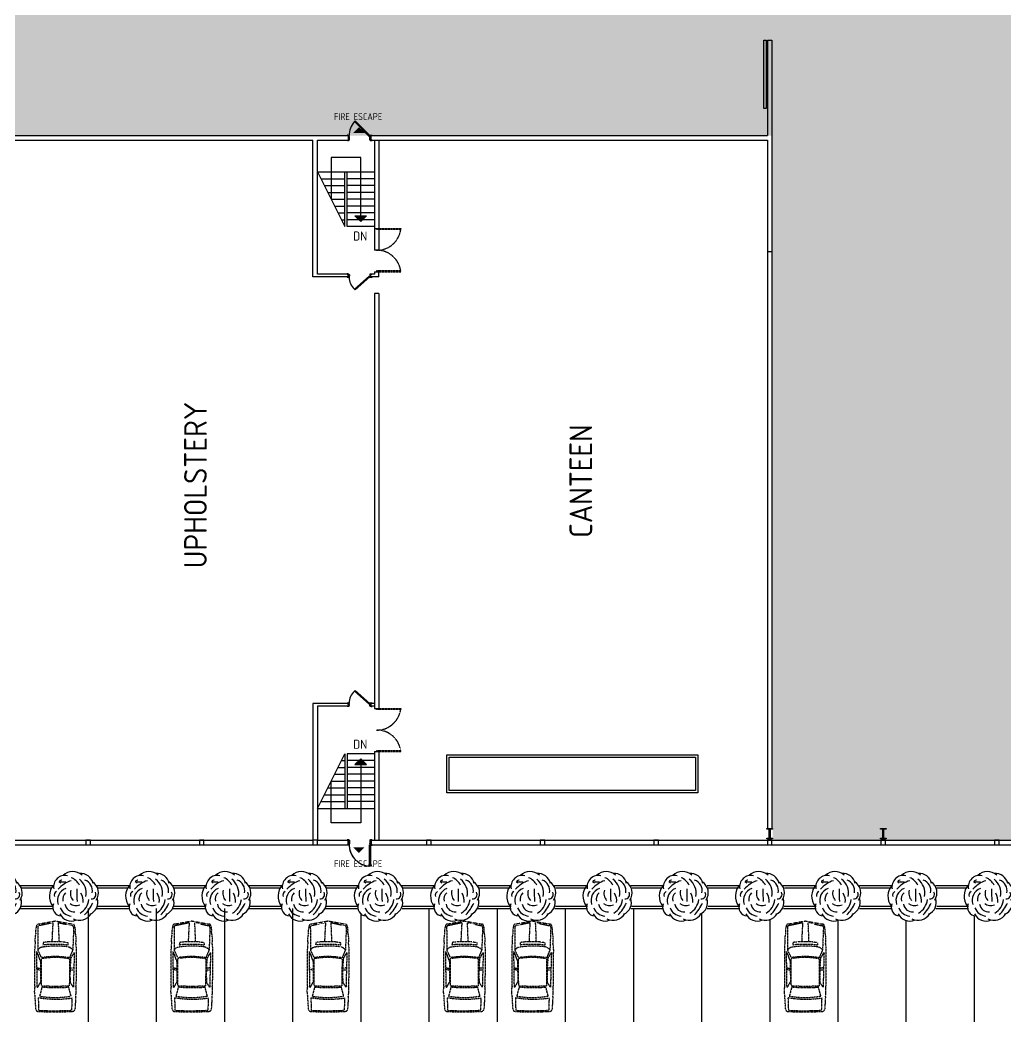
# Model space of a CAD drawing. Header units: inches. Extents: x 527079 to 698187, y -115864 to 63842.
# Drawn here: x 570092 to 613488, y -112817 to -68731 of the extents above; entities that cross this region are included whole.
import ezdxf

# ---------------------------------------------------------------- set-up
doc = ezdxf.new("R2010")
doc.units = ezdxf.units.IN
doc.header["$LTSCALE"] = 8
doc.header["$MEASUREMENT"] = 0
doc.linetypes.add('HIDDEN2', pattern=[0.1875, 0.125, -0.0625])
for name, color, linetype in [('doors_windows', 250, 'Continuous'), ('furn_eq', 34, 'Continuous'), ('hatch', 8, 'Continuous'), ('txt', 7, 'Continuous'), ('walls', 5, 'Continuous')]:
    doc.layers.add(name, color=color, linetype=linetype)
doc.styles.get("Standard").update_dxf_attribs({"font": 'isocp.shx'})

# ---------------------------------------------------------------- blocks, each defined once
blk = doc.blocks.new('auto1')
at = {"color": 0, "linetype": 'HIDDEN2'}
for p, q in [((-762, -137), (0, 0)), ((0, 0), (763, -139)), ((-780, -268), (-771, -1275)), ((-112, -83), (-714, -209)), ((133, -74), (740, -208)), ((803, -280), (766, -1270)), ((-901, -2873), (-899, -1265)), ((-899, -1265), (-887, -1005)), ((-609, -1615), (-771, -1275)), ((-539, -948), (-546, -1049)), ((-546, -1049), (-357, -1022)), ((-340, -925), (-539, -948)), ((-357, -1022), (314, -1024)), ((303, -924), (-340, -925)), ((558, -965), (303, -924)), ((314, -1024), (556, -1053)), ((556, -1053), (558, -965)), ((766, -1270), (620, -1621)), ((897, -1025), (917, -1266)), ((917, -1266), (911, -2115)), ((-798, -2932), (-821, -1343)), ((-678, -1713), (-660, -1796)), ((-608, -2862), (-618, -1665)), ((615, -1668), (613, -2865)), ((671, -1705), (687, -1642)), ((687, -1642), (831, -1382)), ((831, -1382), (790, -2909)), ((-813, -2060), (-659, -2092)), ((-654, -2164), (-813, -2152)), ((-660, -1796), (-648, -2669)), ((807, -2160), (648, -2172)), ((819, -2062), (653, -2090)), ((911, -2115), (905, -2870)), ((-648, -2669), (-798, -2932)), ((-589, -2905), (-696, -3310)), ((-18, -2890), (-608, -2862)), ((613, -2865), (-18, -2890)), ((692, -3306), (586, -2912)), ((790, -2909), (649, -2702)), ((-855, -3915), (-892, -3347)), ((-723, -3937), (-742, -3376)), ((729, -3391), (711, -3930)), ((893, -3333), (860, -3898))]:
    blk.add_line(p, q, dxfattribs=at)
for centre, major_axis, start_param, end_param in [((493, -476), (1364, 0), 2.908143, 3.222463), ((-688, -239), (-148, 0), -1.043927, -0.133792), ((-707, -267), (-73.3, 0), -1.484074, 0.01803), ((55562, -2316), (-55744, 0), -0.0501, -0.031754), ((-20778, -983), (-20942, 0), 3.146512, 3.195849), ((719, -273), (84.4, 0), -0.099323, 1.326137), ((753, -210), (88.8, 0), 0.159649, 1.457401), ((-81, -415), (-960, 0), 3.028638, 3.426947), ((844, -836), (1744, 0), 2.945386, 3.262923), ((-1136, -822), (-2049, 0), 3.017432, 3.338276), ((-514, -1379), (-288, 0), -1.452665, -0.467115), ((35, -3783), (3343, 0), 1.44126, 1.745868), ((437, -1448), (-397, 0), 3.735503, 4.637583), ((-3689, -2258), (3087, 0), 0.222653, 0.379455), ((-10, -3779), (2712, 0), 1.338049, 1.796886), ((-13, -4036), (-3084, 0), 4.505561, 4.906694), ((12155, -2365), (-11513, 0), -0.071743, 0.036575), ((520, -3093), (1448, 0), 2.950344, 3.362561), ((40, 1686), (5774, 0), 4.603125, 4.807084), ((-1864, -3052), (2779, 0), -0.126672, 0.082213), ((43, -426), (3770, 0), 4.502518, 4.895357), ((-13, -764), (3255, 0), 4.50074, 4.930504), ((-746, -3895), (-111, 0), 0.225857, 1.452839), ((-75, 4892), (-11054, 0), 1.512144, 1.641937), ((735, -3882), (-126, 0), 1.846247, 2.9833), ((-38, 6302), (-12878, 0), 1.51478, 1.633564)]:
    blk.add_ellipse(centre, major_axis=major_axis, ratio=0.8, start_param=start_param, end_param=end_param, dxfattribs=at)
blk = doc.blocks.new('tr1')
at = {"color": 0}
blk.add_line((-16, 822), (3, 822), dxfattribs=at)
for centre, radius, start, end in [((845, 819), 600, 46.6838, 135.0045), ((1194, 782), 557, 11.3946, 94.7608), ((503, 747), 503, 77.4574, 190.293), ((1118, -119), 1186, 106.4938, 140.0308), ((354, 937), 107, 94.2632, 181.1622), ((347, 902), 69.6, 79.9545, 169.7705), ((354, 937), 107, 85.7368, 94.2632), ((452, 1495), 533, 259.9545, 280.0455), ((529, 518), 682, 26.4392, 68.2145), ((702, 482), 741, 347.5113, 53.8303), ((1224, 583), 487, 349.0224, 71.2841), ((1397, 487), 583, 326.3731, 56.7007), ((540, 342), 720, 137.8227, 218.0359), ((194, 384), 166, 112.2863, 201.8044), ((741, 147), 567, 110.6536, 197.9487), ((767, 207), 361, 130.6605, 193.3151), ((1209, 464), 468, 162.2829, 222.0712), ((8109, 491), 7079, 178.6312, 183.1885), ((699, 138), 606, 352.8007, 32.6291), ((1676, 415), 194, 264.653, 28.7722), ((353, -150), 383, 157.0175, 266.7561), ((1000, 376), 450, 232.9169, 290.4966), ((738, 291), 828, 301.8489, 352.7422), ((32, 823), 1871, 315.711, 335.0789), ((1400, 56), 553, 291.5374, 18.9379), ((777, -201), 556, 205.4352, 294.1435), ((812, 7), 545, 199.8689, 266.8531), ((913, 56), 415, 190.3763, 274.0623), ((1138, -108), 615, 244.2135, 328.1095)]:
    blk.add_arc(centre, radius, start, end, dxfattribs=at)

msp = doc.modelspace()

# ---------------------------------------------------------------- hatches: boundary and pattern name
at = {"layer": 'doors_windows'}
msp.add_hatch(color=256, dxfattribs=at).paths.add_polyline_path([(585006, -105387), (584752, -105133), (585260, -105133)])
at = {"layer": 'hatch'}
h = msp.add_hatch(color=254, dxfattribs=at)
h.paths.add_polyline_path([(552987, -99667), (533187, -99667), (533187, -74017), (533187, -39917), (697987, -39917), (697987, -110717), (623187, -110717), (623187, -105017), (623187, -104817), (603212, -104817), (603212, -73817), (552987, -73817)])
h.paths.add_polyline_path([(617987, -74717), (628187, -74717), (628187, -80917), (617987, -80917)], flags=16)
at = {"layer": 'txt'}
msp.add_hatch(color=256, dxfattribs=at).paths.add_polyline_path([(585006, -73446), (584752, -73700), (585260, -73700)])
at = {"layer": 'walls', "true_color": 0x000000}
for points in [[(585341, -77344), (584833, -77344), (585087, -77598)], [(585087, -101235), (584833, -101489), (585341, -101489)]]:
    msp.add_hatch(color=18, dxfattribs=at).paths.add_polyline_path(points)

# ---------------------------------------------------------------- linework, layer by layer
at = {"color": 0}
for p, q in [((570097, -106817), (571551, -106817)), ((570149, -106917), (571482, -106917)), ((573453, -106817), (574907, -106817)), ((573504, -106917), (574837, -106917)), ((576808, -106817), (578271, -106817)), ((576860, -106917), (578202, -106917)), ((580173, -106817), (581636, -106817)), ((580224, -106917), (581566, -106917)), ((583537, -106817), (585000, -106817)), ((583589, -106917), (584930, -106917)), ((586902, -106817), (588355, -106817)), ((586953, -106917), (588286, -106917)), ((590257, -106817), (591720, -106817)), ((590308, -106917), (591650, -106917)), ((593622, -106817), (595075, -106817)), ((593673, -106917), (595006, -106917)), ((596977, -106817), (598431, -106817)), ((597028, -106917), (598361, -106917)), ((600333, -106817), (601786, -106817)), ((600384, -106917), (601717, -106917)), ((603688, -106817), (605142, -106817)), ((603739, -106917), (605072, -106917)), ((607044, -106817), (608497, -106817)), ((607095, -106917), (608428, -106917)), ((610399, -106817), (611853, -106817)), ((610450, -106917), (611783, -106917)), ((570101, -107817), (571538, -107817)), ((570141, -107717), (571538, -107717)), ((573087, -107817), (573087, -112817)), ((573456, -107817), (574894, -107817)), ((573496, -107717), (574894, -107717)), ((576087, -107817), (576087, -112817)), ((576812, -107817), (578258, -107817)), ((576852, -107717), (578258, -107717)), ((579087, -107817), (579087, -112817)), ((580176, -107817), (581622, -107817)), ((580216, -107717), (581623, -107717)), ((582087, -107817), (582087, -112817)), ((583541, -107817), (584987, -107817)), ((583580, -107717), (584987, -107717)), ((586905, -107817), (588342, -107817)), ((586945, -107717), (588343, -107717)), ((588087, -107817), (588087, -112817)), ((590260, -107817), (591707, -107817)), ((590300, -107717), (591707, -107717)), ((591087, -107817), (591087, -112817)), ((593625, -107817), (595062, -107817)), ((593665, -107717), (595062, -107717)), ((594087, -107817), (594087, -112817)), ((596980, -107817), (598418, -107817)), ((597020, -107717), (598418, -107717)), ((597087, -107817), (597087, -112817)), ((600336, -107817), (601773, -107817)), ((600376, -107717), (601773, -107717)), ((603691, -107817), (605129, -107817)), ((603731, -107717), (605129, -107717)), ((607047, -107817), (608484, -107817)), ((607087, -107717), (608484, -107717)), ((610402, -107817), (611840, -107817)), ((610442, -107717), (611840, -107717)), ((585087, -108030), (585087, -112817)), ((600087, -108060), (600087, -112817)), ((606087, -108353), (606087, -112817)), ((609087, -108337), (609087, -112817)), ((612087, -108127), (612087, -112817))]:
    msp.add_line(p, q, dxfattribs=at)
msp.add_line((603087, -108322), (603087, -112817))
at = {"layer": 'doors_windows', "color": 4, "ltscale": 10}
for p, q in [((584577, -73866), (584577, -73998)), ((584582, -73998), (584577, -73998)), ((584580, -73866), (584582, -73866)), ((584580, -73866), (584582, -73866)), ((584580, -73871), (584580, -73866)), ((584580, -73871), (584585, -73871)), ((584581, -73870), (584581, -73866)), ((584581, -73866), (584582, -73866)), ((584581, -73870), (584584, -73870)), ((584582, -73866), (584582, -73866)), ((584583, -73866), (584583, -73866)), ((584583, -73866), (584584, -73866)), ((584583, -73866), (584585, -73866)), ((584584, -73870), (584584, -73866)), ((584585, -73871), (584585, -73866)), ((585489, -73871), (585489, -73866)), ((585491, -73866), (585489, -73866)), ((585494, -73871), (585489, -73871)), ((585490, -73810), (585503, -73810)), ((585490, -73870), (585490, -73866)), ((585491, -73866), (585490, -73866)), ((585493, -73870), (585490, -73870)), ((585491, -73866), (585491, -73866)), ((585494, -73866), (585492, -73866)), ((585493, -73866), (585492, -73866)), ((585494, -73866), (585492, -73866)), ((585492, -73866), (585492, -73866)), ((585492, -73998), (585497, -73998)), ((585493, -73852), (585493, -73814)), ((585493, -73852), (585495, -73852)), ((585493, -73870), (585493, -73866)), ((585494, -73871), (585494, -73866)), ((585495, -73852), (585495, -73815)), ((585496, -73817), (585496, -73803)), ((585497, -73852), (585497, -73815)), ((585497, -73852), (585499, -73852)), ((585497, -73866), (585497, -73998)), ((585499, -73852), (585499, -73814)), ((584487, -80051), (584487, -80037)), ((584487, -80037), (584502, -80037)), ((584502, -80037), (584552, -80037)), ((584502, -80045), (584502, -80037)), ((584502, -80037), (584502, -80045)), ((584552, -80045), (584502, -80045)), ((584502, -80045), (584552, -80045)), ((584537, -80037), (584537, -79917)), ((584537, -79917), (584575, -79917)), ((584577, -80037), (584537, -80037)), ((584552, -80037), (584552, -80045)), ((584552, -80045), (584552, -80037)), ((584552, -80037), (584567, -80037)), ((584567, -80037), (584567, -80047)), ((584582, -79935), (584577, -79935)), ((584577, -79988), (584577, -79935)), ((584577, -79988), (584577, -80037)), ((584592, -79988), (584577, -79988)), ((584579, -79992), (584579, -80037)), ((584580, -79983), (584580, -79988)), ((584580, -79983), (584585, -79983)), ((584580, -79988), (584582, -79988)), ((584580, -79988), (584582, -79988)), ((584581, -79983), (584584, -79983)), ((584581, -79983), (584581, -79987)), ((584581, -79987), (584582, -79987)), ((584582, -79923), (584582, -79935)), ((584582, -79935), (584582, -79935)), ((584582, -79988), (584582, -79987)), ((584583, -79988), (584583, -79987)), ((584583, -79987), (584584, -79987)), ((584583, -79988), (584585, -79988)), ((584584, -79983), (584584, -79987)), ((584585, -79983), (584585, -79988)), ((584589, -79942), (584589, -79942)), ((584589, -79942), (584592, -79942)), ((584592, -79942), (584592, -79988)), ((585463, -80005), (584816, -80572)), ((584847, -80604), (585495, -80037)), ((585495, -80037), (585463, -80005)), ((585485, -79942), (585482, -79942)), ((585482, -79942), (585482, -79988)), ((585482, -79988), (585497, -79988)), ((585485, -79942), (585485, -79942)), ((585491, -79988), (585489, -79988)), ((585490, -80043), (585503, -80043)), ((585492, -79923), (585492, -79935)), ((585492, -79935), (585497, -79935)), ((585492, -79935), (585492, -79935)), ((585494, -79988), (585492, -79988)), ((585494, -79988), (585492, -79988)), ((585493, -80002), (585493, -80039)), ((585493, -80002), (585495, -80002)), ((585495, -80002), (585495, -80039)), ((585495, -80037), (585495, -80002)), ((585496, -80037), (585496, -80050)), ((585497, -79988), (585497, -79935)), ((585497, -79988), (585497, -80037)), ((585497, -80002), (585497, -80039)), ((585497, -80002), (585499, -80002)), ((585497, -80037), (585537, -80037)), ((585537, -79917), (585499, -79917)), ((585499, -80002), (585499, -80039)), ((585522, -80037), (585507, -80037)), ((585507, -80037), (585507, -80047)), ((585522, -80045), (585522, -80037)), ((585572, -80037), (585522, -80037)), ((585522, -80037), (585522, -80045)), ((585572, -80045), (585522, -80045)), ((585522, -80045), (585572, -80045)), ((585537, -80037), (585537, -79917)), ((585587, -80037), (585572, -80037)), ((585572, -80037), (585572, -80045)), ((585572, -80045), (585572, -80037)), ((585587, -80051), (585587, -80037)), ((584816, -80572), (584847, -80604)), ((584816, -98261), (584847, -98229)), ((585463, -98828), (584816, -98261)), ((584847, -98229), (585495, -98797)), ((584487, -98783), (584487, -98797)), ((584487, -98797), (584502, -98797)), ((584552, -98789), (584502, -98789)), ((584502, -98789), (584502, -98797)), ((584502, -98797), (584502, -98789)), ((584502, -98789), (584552, -98789)), ((584502, -98797), (584552, -98797)), ((584577, -98797), (584537, -98797)), ((584537, -98797), (584537, -98917)), ((584537, -98917), (584575, -98917)), ((584552, -98797), (584552, -98789)), ((584552, -98789), (584552, -98797)), ((584552, -98797), (584567, -98797)), ((584567, -98797), (584567, -98787)), ((584577, -98846), (584577, -98797)), ((584577, -98846), (584577, -98898)), ((584592, -98846), (584577, -98846)), ((584582, -98898), (584577, -98898)), ((584579, -98842), (584579, -98797)), ((584580, -98846), (584582, -98846)), ((584580, -98846), (584582, -98846)), ((584580, -98851), (584580, -98846)), ((584580, -98851), (584585, -98851)), ((584581, -98850), (584581, -98846)), ((584581, -98846), (584582, -98846)), ((584581, -98850), (584584, -98850)), ((584582, -98846), (584582, -98846)), ((584582, -98910), (584582, -98898)), ((584582, -98898), (584582, -98898)), ((584583, -98846), (584583, -98846)), ((584583, -98846), (584584, -98846)), ((584583, -98846), (584585, -98846)), ((584584, -98850), (584584, -98846)), ((584585, -98851), (584585, -98846)), ((584589, -98892), (584589, -98892)), ((584589, -98892), (584592, -98892)), ((584592, -98892), (584592, -98846)), ((585495, -98797), (585463, -98828)), ((585482, -98892), (585482, -98846)), ((585482, -98846), (585497, -98846)), ((585485, -98892), (585482, -98892)), ((585485, -98892), (585485, -98892)), ((585491, -98846), (585489, -98846)), ((585490, -98790), (585503, -98790)), ((585494, -98846), (585492, -98846)), ((585494, -98846), (585492, -98846)), ((585492, -98898), (585497, -98898)), ((585492, -98910), (585492, -98898)), ((585492, -98898), (585492, -98898)), ((585493, -98832), (585493, -98794)), ((585493, -98832), (585495, -98832)), ((585495, -98832), (585495, -98795)), ((585495, -98797), (585495, -98832)), ((585496, -98797), (585496, -98783)), ((585497, -98832), (585497, -98795)), ((585497, -98846), (585497, -98797)), ((585497, -98797), (585537, -98797)), ((585497, -98832), (585499, -98832)), ((585497, -98846), (585497, -98898)), ((585499, -98832), (585499, -98794)), ((585537, -98917), (585499, -98917)), ((585507, -98797), (585507, -98787)), ((585522, -98797), (585507, -98797)), ((585522, -98789), (585522, -98797)), ((585572, -98789), (585522, -98789)), ((585522, -98797), (585522, -98789)), ((585522, -98789), (585572, -98789)), ((585572, -98797), (585522, -98797)), ((585537, -98797), (585537, -98917)), ((585572, -98797), (585572, -98789)), ((585572, -98789), (585572, -98797)), ((585587, -98797), (585572, -98797)), ((585587, -98783), (585587, -98797)), ((584588, -104817), (584548, -104817)), ((584548, -105017), (584548, -104817)), ((584582, -104835), (584577, -104835)), ((584577, -104968), (584577, -104835)), ((584588, -104817), (584588, -104974)), ((585492, -104835), (585497, -104835)), ((585497, -104968), (585497, -104835)), ((584576, -105017), (584548, -105017)), ((584588, -104974), (584576, -104974)), ((584576, -104974), (584576, -105017)), ((584580, -104963), (584580, -104968)), ((584580, -104963), (584585, -104963)), ((584580, -104968), (584582, -104968)), ((584580, -104968), (584582, -104968)), ((584581, -104963), (584584, -104963)), ((584581, -104963), (584581, -104967)), ((584581, -104967), (584582, -104967)), ((584582, -104968), (584582, -104967)), ((584583, -104968), (584583, -104967)), ((584583, -104967), (584584, -104967)), ((584583, -104968), (584585, -104968)), ((584584, -104963), (584584, -104967)), ((584585, -104963), (584585, -104968)), ((585494, -104963), (585489, -104963)), ((585489, -104963), (585489, -104968)), ((585491, -104968), (585489, -104968)), ((585493, -104963), (585490, -104963)), ((585490, -104963), (585490, -104967)), ((585491, -104967), (585490, -104967)), ((585490, -105023), (585503, -105023)), ((585491, -104968), (585491, -104967)), ((585493, -104967), (585492, -104967)), ((585492, -104968), (585492, -104967)), ((585494, -104968), (585492, -104968)), ((585494, -104968), (585492, -104968)), ((585493, -104963), (585493, -104967)), ((585493, -104982), (585493, -105019)), ((585493, -104982), (585495, -104982)), ((585494, -104963), (585494, -104968)), ((585495, -104982), (585495, -105019)), ((585496, -105017), (585496, -105030)), ((585497, -104982), (585497, -105019)), ((585497, -104982), (585499, -104982)), ((585499, -104982), (585499, -105019))]:
    msp.add_line(p, q, dxfattribs=at)
at = {"layer": 'doors_windows', "color": 4}
msp.add_lwpolyline([(602837, -69617), (602937, -69617), (602937, -72617), (602837, -72617)], close=True, dxfattribs=at)
at = {"layer": 'doors_windows', "color": 4, "ltscale": 10}
for points in [[(584847, -73169), (585495, -73817), (585463, -73848), (584816, -73201)], [(584502, -73817), (584552, -73817), (584552, -73809), (584502, -73809)], [(584502, -74017), (584552, -74017), (584552, -74025), (584502, -74025)], [(585572, -73817), (585522, -73817), (585522, -73809), (585572, -73809)], [(585572, -74017), (585522, -74017), (585522, -74025), (585572, -74025)], [(584502, -79917), (584552, -79917), (584552, -79909), (584502, -79909)], [(584502, -98917), (584552, -98917), (584552, -98925), (584502, -98925)], [(584502, -104817), (584552, -104817), (584552, -104809), (584502, -104809)], [(585508, -104817), (585508, -104974), (585520, -104974), (585520, -105017), (585548, -105017), (585548, -104817), (585508, -104817)], [(585572, -104817), (585522, -104817), (585522, -104809), (585572, -104809)], [(584502, -105017), (584552, -105017), (584552, -105025), (584502, -105025)], [(585480, -105960), (585480, -105017), (585520, -105017), (585520, -105960)], [(585572, -105017), (585522, -105017), (585522, -105025), (585572, -105025)]]:
    msp.add_lwpolyline(points, close=True, dxfattribs=at)
for points in [[(584552, -73809), (584552, -73817), (584567, -73817), (584567, -73807, 0.149634), (584487, -73803), (584487, -73817), (584502, -73817), (584502, -73809)], [(584552, -74025), (584552, -74017), (584567, -74017), (584567, -74027, -0.149634), (584487, -74031), (584487, -74017), (584502, -74017), (584502, -74025)], [(584577, -73866), (584577, -73817), (584537, -73817), (584537, -74017), (584575, -74017, 0.414214), (584582, -74010), (584582, -73998), (584582, -73998, 0.414214), (584589, -73992), (584589, -73992), (584592, -73992), (584592, -73866)], [(585497, -73866), (585497, -73817), (585537, -73817), (585537, -74017), (585499, -74017, -0.414214), (585492, -74010), (585492, -73998), (585492, -73998, -0.414214), (585485, -73992), (585485, -73992), (585482, -73992), (585482, -73866)], [(585522, -73809), (585522, -73817), (585507, -73817), (585507, -73807, -0.149634), (585587, -73803), (585587, -73817), (585572, -73817), (585572, -73809)], [(585522, -74025), (585522, -74017), (585507, -74017), (585507, -74027, 0.149634), (585587, -74031), (585587, -74017), (585572, -74017), (585572, -74025)], [(584552, -79909), (584552, -79917), (584567, -79917), (584567, -79907, 0.149634), (584487, -79903), (584487, -79917), (584502, -79917), (584502, -79909)], [(585522, -79909), (585522, -79917), (585507, -79917), (585507, -79907, -0.149634), (585587, -79903), (585587, -79917), (585572, -79917), (585572, -79909)], [(584552, -98925), (584552, -98917), (584567, -98917), (584567, -98927, -0.149634), (584487, -98931), (584487, -98917), (584502, -98917), (584502, -98925)], [(585522, -98925), (585522, -98917), (585507, -98917), (585507, -98927, 0.149634), (585587, -98931), (585587, -98917), (585572, -98917), (585572, -98925)], [(584552, -104809), (584552, -104817), (584567, -104817), (584567, -104807, 0.149634), (584487, -104803), (584487, -104817), (584502, -104817), (584502, -104809)], [(584577, -104968), (584577, -105017), (584537, -105017), (584537, -104817), (584575, -104817, -0.414214), (584582, -104823), (584582, -104835), (584582, -104835, -0.414214), (584589, -104842), (584589, -104842), (584592, -104842), (584592, -104968)], [(585497, -104968), (585497, -105017), (585537, -105017), (585537, -104817), (585499, -104817, 0.414214), (585492, -104823), (585492, -104835), (585492, -104835, 0.414214), (585485, -104842), (585485, -104842), (585482, -104842), (585482, -104968)], [(585522, -104809), (585522, -104817), (585507, -104817), (585507, -104807, -0.149634), (585587, -104803), (585587, -104817), (585572, -104817), (585572, -104809)], [(584552, -105025), (584552, -105017), (584567, -105017), (584567, -105027, -0.149634), (584487, -105031), (584487, -105017), (584502, -105017), (584502, -105025)], [(585522, -105025), (585522, -105017), (585507, -105017), (585507, -105027, 0.149634), (585587, -105031), (585587, -105017), (585572, -105017), (585572, -105025)]]:
    msp.add_lwpolyline(points, format="xyb", close=True, dxfattribs=at)
at = {"layer": 'doors_windows', "color": 4, "linetype": 'HIDDEN2'}
for points in [[(585789, -77950), (585789, -77910), (586849, -77910), (586849, -77950)], [(585789, -79770), (585789, -79810), (586849, -79810), (586849, -79770)], [(585789, -99063), (585789, -99023), (586849, -99023), (586849, -99063)], [(585789, -100883), (585789, -100923), (586849, -100923), (586849, -100883)]]:
    msp.add_lwpolyline(points, close=True, dxfattribs=at)
at = {"layer": 'doors_windows', "ltscale": 10}
msp.add_lwpolyline([(585572, -79917), (585522, -79917), (585522, -79909), (585572, -79909)], close=True, dxfattribs=at)
at = {"layer": 'doors_windows', "color": 4, "ltscale": 10}
for centre, radius in [((585496, -73810), 5), ((585496, -73810), 3), ((585496, -80043), 5), ((585496, -80043), 3), ((585496, -98790), 5), ((585496, -98790), 3), ((585496, -105023), 5), ((585496, -105023), 3)]:
    msp.add_circle(centre, radius, dxfattribs=at)
for centre, radius, start, end in [((585469, -73805), 890, 137.2412, 180.7503), ((584583, -73864), 2, 297.6086, 242.3914), ((584583, -73868), 1.75, 120.5018, 59.4982), ((584581, -73866), 0.75, 297.7587, 65.1744), ((584584, -73866), 0.75, 114.8256, 242.2413), ((585492, -73864), 2, 297.6086, 242.3914), ((585492, -73868), 1.75, 120.5018, 59.4982), ((585490, -73866), 0.75, 297.7587, 65.1744), ((585493, -73866), 0.75, 114.8256, 242.2413), ((584521, -79918), 137, 255.8419, 289.8829), ((584575, -79923), 6.81, 0, 90), ((585287, -80044), 708, 179.386, 228.2345), ((584583, -79985), 1.75, 300.5018, 239.4982), ((584583, -79990), 2, 117.6086, 62.3914), ((584582, -79942), 6.8, 0, 90), ((584581, -79987), 0.75, 294.8256, 62.2413), ((584584, -79987), 0.75, 117.7587, 245.1744), ((585492, -79942), 6.8, 90, 180), ((585499, -79923), 6.81, 90, 180), ((585554, -79918), 137, 250.1171, 284.1581), ((585287, -98789), 708, 131.7655, 180.614), ((584521, -98915), 137, 70.1171, 104.1581), ((584575, -98910), 6.81, 270, 0), ((584583, -98844), 2, 297.6086, 242.3914), ((584583, -98848), 1.75, 120.5018, 59.4982), ((584581, -98846), 0.75, 297.7587, 65.1744), ((584582, -98892), 6.8, 270, 0), ((584584, -98846), 0.75, 114.8256, 242.2413), ((585492, -98892), 6.8, 180, 270), ((585499, -98910), 6.81, 180, 270), ((585554, -98915), 137, 75.8419, 109.8829), ((585520, -105017), 944, 180, 267.5715), ((585469, -105028), 890, 179.2497, 222.7588), ((584583, -104965), 1.75, 300.5018, 239.4982), ((584583, -104970), 2, 117.6086, 62.3914), ((584581, -104967), 0.75, 294.8256, 62.2413), ((584584, -104967), 0.75, 117.7587, 245.1744), ((585492, -104965), 1.75, 300.5018, 239.4982), ((585492, -104970), 2, 117.6086, 62.3914), ((585490, -104967), 0.75, 294.8256, 62.2413), ((585493, -104967), 0.75, 117.7587, 245.1744)]:
    msp.add_arc(centre, radius, start, end, dxfattribs=at)
at = {"layer": 'doors_windows', "color": 4, "linetype": 'HIDDEN2'}
for centre, start, end in [((585801, -77802), 269.3451, 351.9465), ((585801, -79918), 8.0535, 90.6549), ((585801, -98915), 269.3451, 351.9465), ((585801, -101032), 8.0535, 90.6549)]:
    msp.add_arc(centre, 1058, start, end, dxfattribs=at)
at = {"layer": 'furn_eq'}
for points in [[(588884, -101060), (599921, -101060), (599921, -102732), (588884, -102732)], [(588984, -101160), (599821, -101160), (599821, -102632), (588984, -102632)]]:
    msp.add_lwpolyline(points, close=True, dxfattribs=at)
at = {"layer": 'walls'}
for p, q in [((602987, -69617), (602987, -73817)), ((602987, -69617), (603187, -69617)), ((603187, -69617), (603187, -78917)), ((582987, -80037), (582987, -74017)), ((583187, -79917), (583187, -74017)), ((583187, -74017), (584537, -74017)), ((602987, -74017), (602987, -80017)), ((585887, -78860), (585687, -78860)), ((602987, -78917), (603187, -78917)), ((603187, -78917), (603187, -93217)), ((585687, -79810), (585687, -79917)), ((585887, -80037), (585887, -79810)), ((602987, -80017), (602987, -93217)), ((585887, -80760), (585687, -80760)), ((603187, -96217), (603187, -104306)), ((565087, -104817), (582987, -104817)), ((583187, -104817), (584548, -104817)), ((585548, -104817), (585548, -105017)), ((585548, -104817), (642987, -104817)), ((565087, -105017), (584548, -105017)), ((585548, -105017), (653187, -105017))]:
    msp.add_line(p, q, dxfattribs=at)
at = {"layer": 'walls', "ltscale": 10}
for p, q in [((567837, -73817), (584537, -73817)), ((568187, -74017), (582987, -74017)), ((584537, -73817), (584537, -74017)), ((585537, -74017), (585537, -73817)), ((585587, -73817), (585537, -73817)), ((585537, -73817), (602987, -73817)), ((585537, -74017), (602987, -74017)), ((585687, -74017), (585687, -78860)), ((585887, -74017), (585887, -78860)), ((602987, -74017), (602987, -104306)), ((603187, -73817), (603187, -104306)), ((585687, -77910), (585887, -77910)), ((584537, -80037), (582987, -80037)), ((584537, -79917), (583187, -79917)), ((584537, -80037), (584537, -79917)), ((585537, -80037), (585537, -79917)), ((585687, -79917), (585537, -79917)), ((585887, -80037), (585537, -80037)), ((585687, -79810), (585887, -79810)), ((585687, -80760), (585687, -99023)), ((585887, -80760), (585887, -99023)), ((582987, -98797), (582987, -104817)), ((584537, -98797), (582987, -98797)), ((583187, -98917), (583187, -104817)), ((584537, -98917), (583187, -98917)), ((584537, -98797), (584537, -98917)), ((585537, -98797), (585537, -98917)), ((585687, -98797), (585537, -98797)), ((585687, -98917), (585537, -98917)), ((585687, -99023), (585887, -99023)), ((585687, -100923), (585887, -100923)), ((585687, -100923), (585687, -104817)), ((585887, -100923), (585887, -104817)), ((565087, -104817), (582987, -104817)), ((583187, -104817), (584537, -104817)), ((584537, -105017), (584537, -104817)), ((585537, -104817), (585537, -105017)), ((585537, -104817), (585687, -104817)), ((585887, -104817), (610360, -104817)), ((603187, -104817), (610360, -104817)), ((565087, -105017), (584537, -105017)), ((585537, -105017), (610360, -105017)), ((585587, -105017), (585537, -105017))]:
    msp.add_line(p, q, dxfattribs=at)
at = {"layer": 'walls', "color": 18, "true_color": 0x000000}
for p, q in [((585087, -74782), (583787, -74782)), ((583787, -74782), (583787, -76617)), ((585087, -77344), (585087, -74782)), ((585087, -77598), (584833, -77344)), ((584833, -77344), (585341, -77344)), ((585087, -77598), (585341, -77344)), ((585087, -101235), (584833, -101489)), ((585087, -101235), (585341, -101489)), ((584833, -101489), (585341, -101489)), ((585087, -101489), (585087, -104051)), ((583787, -104051), (583787, -102217)), ((585087, -104051), (583787, -104051))]:
    msp.add_line(p, q, dxfattribs=at)
at = {"layer": 'walls', "color": 18, "ltscale": 10, "true_color": 0x000000}
for p, q in [((583187, -75417), (585687, -75417)), ((583187, -75417), (584387, -77817)), ((583337, -75717), (584387, -75717)), ((584387, -77817), (584387, -75417)), ((584487, -77817), (584487, -75417)), ((585687, -75717), (584487, -75717)), ((583487, -76017), (584387, -76017)), ((585687, -76017), (584487, -76017)), ((583637, -76317), (584387, -76317)), ((583787, -76617), (584387, -76617)), ((585687, -76317), (584487, -76317)), ((585687, -76617), (584487, -76617)), ((583937, -76917), (584387, -76917)), ((585687, -76917), (584487, -76917)), ((584087, -77217), (584387, -77217)), ((584237, -77517), (584387, -77517)), ((585687, -77217), (584487, -77217)), ((585687, -77517), (584487, -77517)), ((585687, -77817), (584487, -77817)), ((583187, -103417), (584387, -101017)), ((584237, -101317), (584387, -101317)), ((584387, -101017), (584387, -103417)), ((584487, -101017), (584487, -103417)), ((585687, -101017), (584487, -101017)), ((585687, -101317), (584487, -101317)), ((584087, -101617), (584387, -101617)), ((585687, -101617), (584487, -101617)), ((583787, -102217), (584387, -102217)), ((583937, -101917), (584387, -101917)), ((585687, -101917), (584487, -101917)), ((585687, -102217), (584487, -102217)), ((583637, -102517), (584387, -102517)), ((585687, -102517), (584487, -102517)), ((583337, -103117), (584387, -103117)), ((583487, -102817), (584387, -102817)), ((585687, -102817), (584487, -102817)), ((585687, -103117), (584487, -103117)), ((583187, -103417), (585687, -103417))]:
    msp.add_line(p, q, dxfattribs=at)
at = {"layer": 'walls', "ltscale": 10}
for points in [[(584487, -73817), (584502, -73816)], [(584487, -105017), (584502, -105018)]]:
    msp.add_lwpolyline(points, dxfattribs=at)
for points in [[(585572, -98917), (585522, -98917), (585522, -98925), (585572, -98925)], [(602962, -104337), (602962, -104306), (603212, -104306), (603212, -104337), (603103, -104337), (603103, -104725), (603212, -104725), (603212, -104757), (602962, -104757), (602962, -104725), (603071, -104725), (603071, -104337)], [(602962, -104337), (602962, -104306), (603212, -104306), (603212, -104337), (603103, -104337), (603103, -104725), (603212, -104725), (603212, -104757), (602962, -104757), (602962, -104725), (603071, -104725), (603071, -104337)], [(602962, -104337), (602962, -104306), (603212, -104306), (603212, -104337), (603103, -104337), (603103, -104725), (603212, -104725), (603212, -104757), (602962, -104757), (602962, -104725), (603071, -104725), (603071, -104337)], [(607962, -104337), (607962, -104306), (608212, -104306), (608212, -104337), (608103, -104337), (608103, -104725), (608212, -104725), (608212, -104757), (607962, -104757), (607962, -104725), (608071, -104725), (608071, -104337)], [(602987, -105017), (603187, -105017), (603187, -104817), (602987, -104817)], [(602987, -105017), (603187, -105017), (603187, -104817), (602987, -104817)], [(602987, -105017), (603187, -105017), (603187, -104817), (602987, -104817)], [(607987, -105017), (608187, -105017), (608187, -104817), (607987, -104817)]]:
    msp.add_lwpolyline(points, close=True, dxfattribs=at)
at = {"layer": 'walls'}
for points in [[(602962, -104337), (602962, -104306), (603212, -104306), (603212, -104337), (603103, -104337), (603103, -104725), (603212, -104725), (603212, -104757), (602962, -104757), (602962, -104725), (603071, -104725), (603071, -104337)], [(602962, -104337), (602962, -104306), (603212, -104306), (603212, -104337), (603103, -104337), (603103, -104725), (603212, -104725), (603212, -104757), (602962, -104757), (602962, -104725), (603071, -104725), (603071, -104337)], [(602962, -104337), (602962, -104306), (603212, -104306), (603212, -104337), (603103, -104337), (603103, -104725), (603212, -104725), (603212, -104757), (602962, -104757), (602962, -104725), (603071, -104725), (603071, -104337)], [(607962, -104337), (607962, -104306), (608212, -104306), (608212, -104337), (608103, -104337), (608103, -104725), (608212, -104725), (608212, -104757), (607962, -104757), (607962, -104725), (608071, -104725), (608071, -104337)], [(572987, -105017), (573187, -105017), (573187, -104817), (572987, -104817)], [(577987, -105017), (578187, -105017), (578187, -104817), (577987, -104817)], [(582987, -105017), (583187, -105017), (583187, -104817), (582987, -104817)], [(587987, -105017), (588187, -105017), (588187, -104817), (587987, -104817)], [(592987, -105017), (593187, -105017), (593187, -104817), (592987, -104817)], [(597987, -105017), (598187, -105017), (598187, -104817), (597987, -104817)], [(602987, -105017), (603187, -105017), (603187, -104817), (602987, -104817)], [(602987, -105017), (603187, -105017), (603187, -104817), (602987, -104817)], [(602987, -105017), (603187, -105017), (603187, -104817), (602987, -104817)], [(607987, -105017), (608187, -105017), (608187, -104817), (607987, -104817)], [(612987, -105017), (613187, -105017), (613187, -104817), (612987, -104817)]]:
    msp.add_lwpolyline(points, close=True, dxfattribs=at)

# ---------------------------------------------------------------- block references
for name, p in [('tr1', (568210, -107619)), ('tr1', (571565, -107619)), ('tr1', (574920, -107619)), ('tr1', (578275, -107619)), ('tr1', (581630, -107619)), ('tr1', (584985, -107619)), ('tr1', (588340, -107619)), ('tr1', (591695, -107619)), ('tr1', (595050, -107619)), ('tr1', (598405, -107619)), ('tr1', (601760, -107619)), ('tr1', (605115, -107619)), ('tr1', (608470, -107619)), ('tr1', (611825, -107619)), ('auto1', (571649, -108371)), ('auto1', (577649, -108371)), ('auto1', (583649, -108371)), ('auto1', (589649, -108371)), ('auto1', (592649, -108371)), ('auto1', (604649, -108371))]:
    msp.add_blockref(name, p)

# ---------------------------------------------------------------- texts
at = {"layer": 'txt', "color": 176, "char_height": 300, "attachment_point": 5}
for insert in [(584972, -72978), (584972, -105855)]:
    msp.add_mtext('FIRE ESCAPE', dxfattribs=dict(at, insert=insert))
at = {"layer": 'txt', "color": 176, "char_height": 1000, "attachment_point": 5, "rotation": 90}
for s, insert in [('UPHOLSTERY', (577814, -89190)), ('CANTEEN', (594778, -89017))]:
    msp.add_mtext(s, dxfattribs=dict(at, insert=insert))
at = {"layer": 'walls', "color": 18, "true_color": 0x000000, "char_height": 400, "attachment_point": 5}
for insert in [(585064, -78235), (585064, -100598)]:
    msp.add_mtext('DN', dxfattribs=dict(at, insert=insert))

doc.saveas('drawing.dxf')
